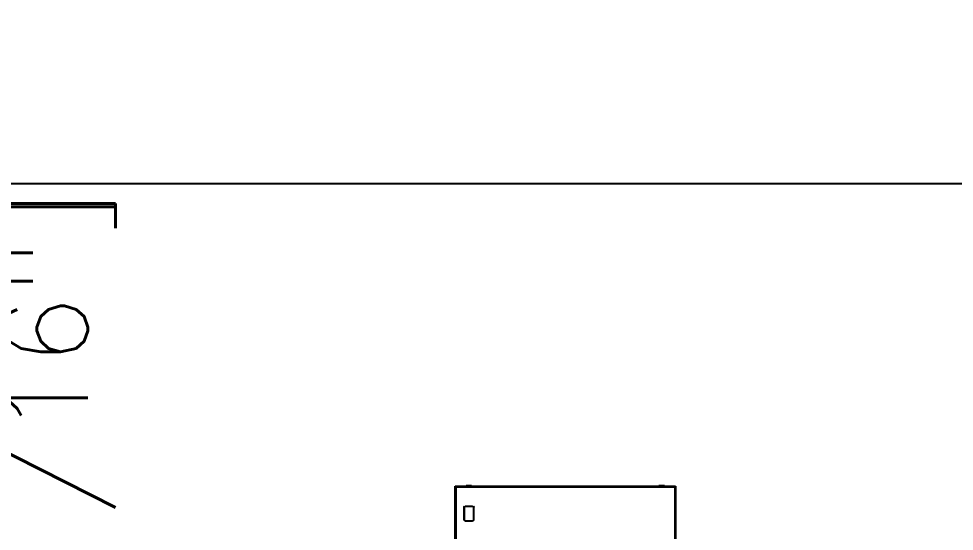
# Model space of a CAD drawing. Header units: inches. Extents: x 16559 to 58559, y 6500 to 36200.
# Drawn here: x 18760 to 22158, y 31311 to 33174 of the extents above; entities that cross this region are included whole.
import ezdxf

# ---------------------------------------------------------------- set-up
doc = ezdxf.new("R2010")
doc.units = ezdxf.units.IN
doc.header["$LTSCALE"] = 300
doc.layers.add('MACCHINA', color=40, linetype='Continuous')
doc.layers.add('QUOTE', color=7, linetype='Continuous')
doc.styles.get("Standard").update_dxf_attribs({"font": 'romans.shx'})
doc.dimstyles.new('sc1a100_pollici', dxfattribs={"dimscale": 100, "dimtxt": 3, "dimasz": 3, "dimexe": 0, "dimexo": 0, "dimgap": 1, "dimtad": 1, "dimzin": 12, "dimdsep": 46, "dimtxsty": 'Standard', "dimblk": 'CLOSEDBLANK', "dimcen": 1, "dimclrd": 253, "dimclre": 253, "dimclrt": 2, "dimadec": 0, "dimazin": 3, "dimtfac": 1, "dimtmove": 0, "dimatfit": 1, "dimldrblk": 'CLOSEDBLANK', "dimfxl": 1, "dimtolj": 1, "dimtzin": 0, "dimarcsym": 0})

# ---------------------------------------------------------------- blocks, each defined once
blk = doc.blocks.new('_ClosedBlank')
at = {"color": 0, "linetype": 'ByBlock', "lineweight": -2}
for p, q in [((-1, 0.167), (0, 0)), ((-1, 0.167), (-1, -0.167)), ((0, 0), (-1, -0.167))]:
    blk.add_line(p, q, dxfattribs=at)
blk = doc.blocks.new('*D30')
at = {"layer": 'Defpoints', "color": 0, "transparency": 16777216}
for p in [(18582.9, 32574.3), (24577.6, 32574.3), (19620.4, 29474.3)]:
    blk.add_point(p, dxfattribs=at)
at = {"layer": 'QUOTE', "color": 253, "lineweight": -2, "transparency": 16777216}
for p, q in [((18582.9, 32874.3), (18582.9, 33174.3)), ((24577.6, 32574.3), (18582.9, 32574.3)), ((18582.9, 32574.3), (18582.9, 32274.3)), ((18582.9, 29774.3), (18582.9, 32274.3)), ((18582.9, 29474.3), (18582.9, 29774.3)), ((19620.4, 29474.3), (18582.9, 29474.3)), ((18582.9, 29174.3), (18582.9, 28874.3))]:
    blk.add_line(p, q, dxfattribs=at)
at = {"layer": 'QUOTE', "color": 253, "lineweight": -2, "transparency": 16777216, "xscale": 300, "yscale": 300, "zscale": 300}
for p, rotation in [((18582.9, 32574.3), 270), ((18582.9, 29474.3), 90)]:
    blk.add_blockref('_ClosedBlank', p, dxfattribs=dict(at, rotation=rotation))
at = {"layer": 'QUOTE', "color": 2, "transparency": 16777216, "char_height": 300, "attachment_point": 5, "rotation": 90}
for s, insert in [('\\A1;[10\'-2 1/16"]', (18911.5, 31024.3)), ('\\A1;3100', (18332.9, 31024.3))]:
    blk.add_mtext(s, dxfattribs=dict(at, insert=insert))

msp = doc.modelspace()

# ---------------------------------------------------------------- linework, layer by layer
at = {"layer": 'MACCHINA', "color": 30}
for p, q in [((20344.563, 31474.76), (21144.563, 31474.76)), ((20344.563, 31474.76), (20344.563, 30474.76)), ((20344.563, 31474.76), (20384.563, 31474.76)), ((20344.563, 30474.76), (20344.563, 31474.76)), ((20347.715, 31472.26), (21142.715, 31472.26)), ((20347.715, 31472.26), (20347.715, 30477.26)), ((20384.563, 31477.76), (20384.563, 31474.76)), ((20384.563, 31477.76), (20404.563, 31477.76)), ((20384.563, 31477.76), (20404.563, 31477.76)), ((20384.563, 31474.76), (20384.563, 31477.76)), ((20404.563, 31474.76), (20404.563, 31477.76)), ((20404.563, 31477.76), (20404.563, 31474.76)), ((20404.563, 31474.76), (21084.563, 31474.76)), ((21084.563, 31477.76), (21084.563, 31474.76)), ((21084.563, 31477.76), (21104.563, 31477.76)), ((21084.563, 31477.76), (21104.563, 31477.76)), ((21084.563, 31474.76), (21084.563, 31477.76)), ((21104.563, 31474.76), (21104.563, 31477.76)), ((21104.563, 31477.76), (21104.563, 31474.76)), ((21104.563, 31474.76), (21144.563, 31474.76)), ((21142.715, 31472.26), (21142.715, 30477.26)), ((21144.563, 31474.76), (21144.563, 30474.76)), ((21144.563, 31474.76), (21144.563, 30474.76)), ((20377.753, 31401.04), (20377.565, 31400.771)), ((20377.565, 31351.541), (20377.565, 31400.771)), ((20377.753, 31401.04), (20378.372, 31401.923)), ((20378.346, 31397.03), (20377.753, 31401.04)), ((20378.372, 31401.923), (20378.872, 31402.005)), ((20378.553, 31354.24), (20378.553, 31393.816)), ((20378.872, 31402.005), (20379.622, 31401.111)), ((20410.808, 31401.111), (20411.559, 31402.005)), ((20411.559, 31402.005), (20412.059, 31401.923)), ((20411.878, 31393.816), (20411.878, 31354.24)), ((20412.059, 31401.923), (20412.677, 31401.04)), ((20412.677, 31401.04), (20412.084, 31397.03)), ((20412.865, 31400.771), (20412.677, 31401.04)), ((20412.865, 31351.541), (20412.865, 31400.771)), ((20377.565, 31351.541), (20378.331, 31350.927)), ((20379.021, 31350.41), (20378.331, 31350.927)), ((20384.973, 31347.747), (20384.185, 31347.46)), ((20406.246, 31347.46), (20405.458, 31347.747)), ((20412.099, 31350.927), (20411.409, 31350.41)), ((20412.099, 31350.927), (20412.865, 31351.541))]:
    msp.add_line(p, q, dxfattribs=at)
for points, knots in [([(20378.553, 31393.816), (20378.541, 31394.484), (20378.519, 31395.663), (20378.399, 31396.616), (20378.346, 31397.03)], [0, 0, 0, 0, 0.566015139, 1, 1, 1, 1]), ([(20379.622, 31401.111), (20380.704, 31401.268), (20382.905, 31401.588), (20386.289, 31401.937), (20389.804, 31402.188), (20393.619, 31402.323), (20397.476, 31402.31), (20401.204, 31402.154), (20404.558, 31401.897), (20407.724, 31401.561), (20409.79, 31401.259), (20410.808, 31401.111)], [0, 0, 0, 0, 0.10519474, 0.21402765, 0.32623416, 0.44239466, 0.57885757, 0.69471677, 0.79902112, 0.90093127, 1, 1, 1, 1]), ([(20412.084, 31397.03), (20412.03, 31396.599), (20411.91, 31395.642), (20411.889, 31394.463), (20411.878, 31393.816)], [0, 0, 0, 0, 0.451155095, 1, 1, 1, 1]), ([(20378.331, 31350.927), (20378.387, 31351.361), (20378.475, 31352.043), (20378.541, 31353.206), (20378.549, 31353.877), (20378.553, 31354.24)], [0, 0, 0, 0, 0.44457158, 0.69919618, 1, 1, 1, 1]), ([(20384.185, 31347.46), (20383.253, 31347.9), (20381.389, 31348.78), (20379.811, 31349.867), (20379.021, 31350.41)], [0, 0, 0, 0, 0.499746054, 1, 1, 1, 1]), ([(20405.458, 31347.747), (20404.74, 31347.676), (20403.277, 31347.532), (20401.033, 31347.374), (20398.702, 31347.262), (20396.157, 31347.203), (20393.587, 31347.212), (20391.133, 31347.286), (20388.975, 31347.402), (20386.956, 31347.55), (20385.634, 31347.681), (20384.973, 31347.747)], [0, 0, 0, 0, 0.10596362, 0.21572681, 0.32904727, 0.44669661, 0.58693259, 0.70371295, 0.80490044, 0.90251115, 1, 1, 1, 1]), ([(20411.409, 31350.41), (20410.62, 31349.867), (20409.041, 31348.78), (20407.177, 31347.9), (20406.246, 31347.46)], [0, 0, 0, 0, 0.50025395, 1, 1, 1, 1]), ([(20411.878, 31354.24), (20411.882, 31353.867), (20411.89, 31353.197), (20411.956, 31352.036), (20412.043, 31351.362), (20412.099, 31350.927)], [0, 0, 0, 0, 0.30916017, 0.55449642, 1, 1, 1, 1])]:
    msp.add_open_spline(points, degree=3, knots=knots, dxfattribs=at)

# ---------------------------------------------------------------- dimensions: what is measured, and where the dimension line sits
at = {"layer": 'QUOTE'}
dim = msp.add_linear_dim(base=(18582.935, 32574.281), p1=(19620.351, 29474.28), p2=(24577.627, 32574.281), angle=90, dimstyle='sc1a100_pollici', override={"dimpost": '\\X'}, dxfattribs=at)
dim.commit()
dim.dimension.update_dxf_attribs({"geometry": '*D30', "text_midpoint": (18582.935, 31024.281), "dimtype": 160})

doc.saveas('drawing.dxf')
